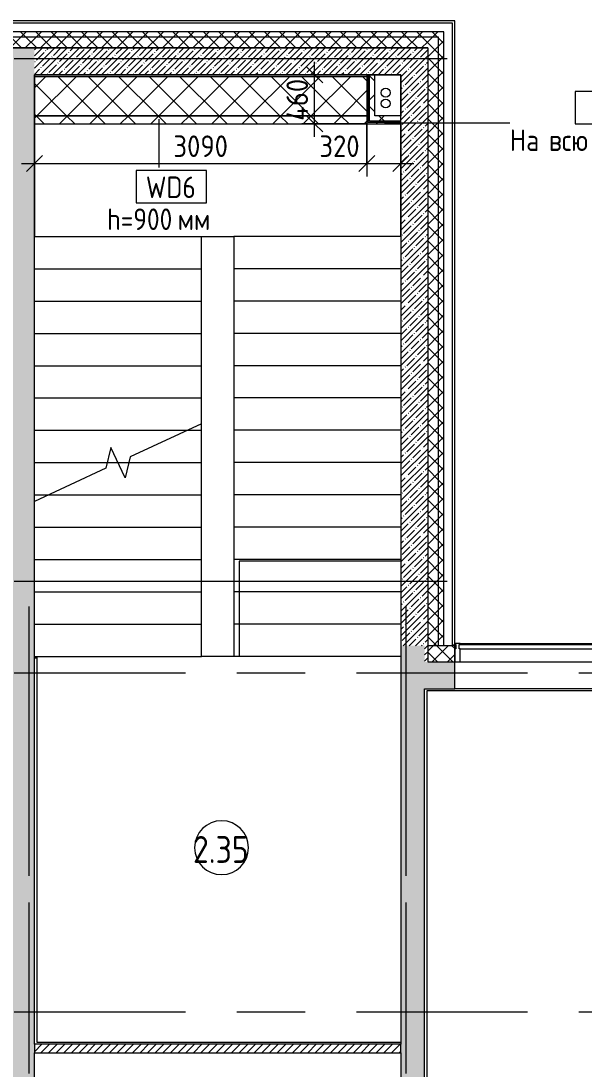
# Model space of a CAD drawing. Header units: millimetres. Extents: x 81037 to 284518, y -8553 to 29000.
# Drawn here: x 89285 to 94510, y 17620 to 27350 of the extents above; entities that cross this region are included whole.
import ezdxf

# ---------------------------------------------------------------- set-up
doc = ezdxf.new("R2010")
doc.units = ezdxf.units.MM
doc.linetypes.add('Осевая', pattern=[3175, 635, -476.25, 1587.5, -476.25])
for name, color, linetype, lineweight in [('A-ANNO-DIMS', 7, 'Continuous', 9), ('A-ANNO-DIMS-100', 7, 'Continuous', 9), ('A-AREA-IDEN', 7, 'Continuous', 9), ('A-DETL', 7, 'Continuous', 9), ('A-GLAZ', 7, 'Continuous', 9), ('A-GLAZ-CWMG', 7, 'Continuous', 9), ('A-WALL', 7, 'Continuous', 9), ('A-WALL-1', 7, 'Continuous', 13), ('A-WALL-IDEN', 7, 'Continuous', 9), ('I-WALL', 7, 'Continuous', 9), ('S-STRS', 7, 'Continuous', 9), ('S-STRS-MBND', 7, 'Continuous', 9), ('Оси', 7, 'Continuous', 9), ('Оси-2', 7, 'Осевая', 9)]:
    doc.layers.add(name, color=color, linetype=linetype, lineweight=lineweight)
for name, color, linetype, lineweight, true_color in [('A-FLOR-1', 7, 'Continuous', 9, 0xaaaaaa), ('A-WALL-2', 7, 'Continuous', 13, 0x008040), ('A-WALL-3', 7, 'Continuous', 9, 0xff80c0), ('I-WALL-2', 7, 'Continuous', 9, 0x008040)]:
    doc.layers.add(name, color=color, linetype=linetype, lineweight=lineweight, true_color=true_color)
doc.styles.add('GOST Common', font='GOST_Common.ttf', dxfattribs={"width": 0.9, "height": 250})
doc.styles.add('GOST Common_1', font='GOST_Common.ttf', dxfattribs={"width": 0.9, "height": 200})
doc.styles.add('ISOCPEUR_1', font='isocpeur.ttf', dxfattribs={"width": 0.9, "height": 200})
doc.dimstyles.new('ISO-2_0_0_9К_Средний_округл2', dxfattribs={"dimscale": 304.8, "dimtxt": 199.196235, "dimasz": 0.492126, "dimexe": 0.393701, "dimexo": 0, "dimgap": 0, "dimtad": 1, "dimdec": 0, "dimrnd": 10, "dimzin": 0, "dimdsep": 46, "dimtxsty": 'ISOCPEUR_1', "dimblk1": 'OBLIQUE', "dimblk2": 'OBLIQUE', "dimsah": 1, "dimcen": 0.09, "dimdle": 0.393701, "dimazin": 0, "dimtfac": 1, "dimtdec": 4, "dimtix": 1, "dimtmove": 0, "dimatfit": 3, "dimfxl": 1, "dimtvp": 1, "dimtolj": 1, "dimtzin": 0, "dimarcsym": 2})
doc.dimstyles.new('ISO-2_0_0_9К_Средний_округл2_1', dxfattribs={"dimscale": 304.8, "dimtxt": 199.196235, "dimasz": 0.492126, "dimexe": 0.393701, "dimexo": 0, "dimgap": 0, "dimtad": 1, "dimdec": 0, "dimrnd": 10, "dimzin": 0, "dimdsep": 46, "dimtxsty": 'ISOCPEUR_1', "dimblk1": 'OBLIQUE', "dimblk2": 'OBLIQUE', "dimsah": 1, "dimcen": 0.09, "dimdle": 0.393701, "dimazin": 0, "dimtfac": 1, "dimtdec": 4, "dimtix": 1, "dimtmove": 1, "dimatfit": 3, "dimfxl": 1, "dimtvp": 1, "dimtolj": 1, "dimtzin": 0, "dimarcsym": 2})
pattern_1 = [(45, (0, 0), (-57.024626, 57.024626), []), (45, (57.025, 0), (-57.024626, 57.024626), [100.806, -20.161, 3.353, -16.808])]
pattern_2 = [(45, (0, 0), (-70.71068, 70.71068), []), (135, (0, 0), (-70.71068, -70.71068), [])]
pattern_3 = [(45, (0, 0), (-141.42136, 141.42136), []), (135, (0, 0), (-141.42136, -141.42136), [])]
pattern_4 = [(45, (31870.86, -7333.7), (-141.42136, 141.42136), []), (135, (31870.86, -7333.7), (-141.42136, -141.42136), [])]

# ---------------------------------------------------------------- blocks, each defined once
blk = doc.blocks.new('Прямоугольный импост - Импост структурный с накладкой - 170мм-22874499-План монтажа стен и перегородок 2 этажа в осях 23_33')
at = {"layer": 'A-GLAZ-CWMG'}
for p, q in [((0, 160), (-50, 160)), ((-50, 160), (-50, 40)), ((0, 40), (0, 160)), ((-50, 40), (-40, 40)), ((-40, 0), (-50, 0)), ((-50, 0), (-50, -10)), ((-40, 40), (-40, 0)), ((-10, 0), (-10, 40)), ((-10, 40), (0, 40)), ((0, 0), (-10, 0)), ((0, -10), (0, 0)), ((-50, -10), (0, -10))]:
    blk.add_line(p, q, dxfattribs=at)
blk = doc.blocks.new('PNS_Панель прямоугольная1 - Нр_Стекло - 40мм-22959730-План монтажа стен и перегородок 2 этажа в осях 23_33')
at = {"layer": 'A-GLAZ'}
for p, q in [((-770, 0), (770, 0)), ((760, 0), (-760, 0)), ((-760, -40), (760, -40))]:
    blk.add_line(p, q, dxfattribs=at)
blk = doc.blocks.new('Прямоугольный импост - Импост структурный с накладкой - 170мм-22855553-План монтажа стен и перегородок 2 этажа в осях 23_33')
at = {"layer": 'A-GLAZ-CWMG'}
for p, q in [((93360, 21570), (94880, 21570)), ((93360, 21400), (94880, 21400))]:
    blk.add_line(p, q, dxfattribs=at)
blk = doc.blocks.new('Зашивка приборов отопления33 - Зашивка приборов отопления-33324347-План монтажа стен и перегородок 2 этажа в осях 23_33')
at = {"layer": 'A-WALL-3'}
h = blk.add_hatch(dxfattribs=at)
h.set_pattern_fill('FP_47', color=256, style=0, pattern_type=2)
h.set_pattern_definition(pattern_4)
h.paths.add_polyline_path([(124365.9, 19136.3), (124365.9, 19498.8), (121280.9, 19498.8), (121280.9, 19136.3), (124236, 19136.3)])
h = blk.add_hatch(dxfattribs=at)
h.set_pattern_fill('FP_47', color=256, style=0, pattern_type=2)
h.set_pattern_definition(pattern_4)
h.paths.add_polyline_path([(122933.4, 19061.3), (124365.9, 19061.3), (124365.9, 19136.3), (121280.9, 19136.3), (121280.9, 19061.3), (122282, 19061.3)])
for p, q in [((124365.9, 19498.8), (121280.9, 19498.8)), ((121280.9, 19136.3), (124365.9, 19136.3)), ((124365.9, 19136.3), (121280.9, 19136.3)), ((121280.9, 19061.3), (124365.9, 19061.3))]:
    blk.add_line(p, q, dxfattribs=at)
blk = doc.blocks.new('Марка_Помещения - Номер-25198446-План монтажа стен и перегородок 2 этажа в осях 23_33')
at = {"layer": 'A-AREA-IDEN'}
for start, end in [(360, 180), (180, 360)]:
    blk.add_arc((0, 0), 2.5, start, end, dxfattribs=at)
blk = doc.blocks.new('М_стена2 - Типоразмер-30678229-План монтажа стен и перегородок 2 этажа в осях 23_33')
at = {"layer": 'A-WALL-IDEN'}
for p, q in [((3.258, 1.523), (-3.273, 1.523)), ((-3.273, 1.523), (-3.273, -1.477)), ((3.258, -1.477), (3.258, 1.523)), ((-3.273, -1.477), (3.258, -1.477))]:
    blk.add_line(p, q, dxfattribs=at)
blk = doc.blocks.new('DIMBLOCK64-План монтажа стен и перегородок 2 этажа в осях 23_33')
at = {"layer": 'A-ANNO-DIMS-100'}
for p, q in [((92495, 26395), (92495, 25906)), ((92495, 26026), (92495, 26395)), ((89410, 26132.1), (89410, 25906)), ((89410, 26026), (89410, 26132.1)), ((89290, 26026), (92495, 26026))]:
    blk.add_line(p, q, dxfattribs=at)
at = {"layer": 'A-ANNO-DIMS-100', "lineweight": 20}
for p, q in [((89410, 26026), (89485, 26101)), ((92495, 26026), (92570, 26101)), ((89410, 26026), (89335, 25951)), ((92495, 26026), (92420, 25951))]:
    blk.add_line(p, q, dxfattribs=at)
at = {"layer": 'A-ANNO-DIMS-100', "color": 0, "insert": (90699.7, 26287.3), "char_height": 200, "width": 606.782, "attachment_point": 1, "line_spacing_factor": 1.149209, "style": 'ISOCPEUR_1'}
blk.add_mtext('3090', dxfattribs=at)
blk = doc.blocks.new('_Oblique')
at = {"color": 0, "linetype": 'ByBlock', "lineweight": -2}
blk.add_line((-0.5, -0.5), (0.5, 0.5), dxfattribs=at)
blk = doc.blocks.new('DIMBLOCK65-План монтажа стен и перегородок 2 этажа в осях 23_33')
at = {"layer": 'A-ANNO-DIMS-100'}
for p, q in [((92495, 26395), (92495, 25906)), ((92495, 26026), (92495, 26395)), ((92810, 26132.1), (92810, 25906)), ((92810, 26026), (92810, 26132.1)), ((92054.4, 26026), (92533.6, 26026)), ((92495, 26026), (92930, 26026)), ((92533.6, 26026), (92652.5, 26026))]:
    blk.add_line(p, q, dxfattribs=at)
at = {"layer": 'A-ANNO-DIMS-100', "lineweight": 20}
for p, q in [((92495, 26026), (92570, 26101)), ((92810, 26026), (92885, 26101)), ((92495, 26026), (92420, 25951)), ((92810, 26026), (92735, 25951))]:
    blk.add_line(p, q, dxfattribs=at)
at = {"layer": 'A-ANNO-DIMS-100', "color": 0, "insert": (92054.4, 26287.3), "char_height": 200, "width": 455.087, "attachment_point": 1, "line_spacing_factor": 1.149209, "style": 'ISOCPEUR_1'}
blk.add_mtext('320', dxfattribs=at)
blk = doc.blocks.new('DIMBLOCK66-План монтажа стен и перегородок 2 этажа в осях 23_33')
at = {"layer": 'A-ANNO-DIMS-100'}
for p, q in [((92010, 26275), (92010, 26970)), ((91903.9, 26850), (92130, 26850)), ((92010, 26850), (91903.9, 26850)), ((92495, 26395), (91890, 26395)), ((92010, 26395), (92495, 26395))]:
    blk.add_line(p, q, dxfattribs=at)
at = {"layer": 'A-ANNO-DIMS-100', "lineweight": 20}
for p, q in [((92010, 26850), (91935, 26925)), ((92010, 26850), (92085, 26775)), ((92010, 26395), (91935, 26470)), ((92010, 26395), (92085, 26320))]:
    blk.add_line(p, q, dxfattribs=at)
at = {"layer": 'A-ANNO-DIMS-100', "color": 0, "insert": (91748.7, 26423.3), "char_height": 200, "width": 478.071, "attachment_point": 1, "rotation": 90, "line_spacing_factor": 1.149209, "style": 'ISOCPEUR_1'}
blk.add_mtext('460', dxfattribs=at)

msp = doc.modelspace()

# ---------------------------------------------------------------- hatches: boundary and pattern name
at = {"layer": 'A-WALL'}
h = msp.add_hatch(dxfattribs=at)
h.set_pattern_fill('FP_1', color=256, style=0, pattern_type=2)
h.set_pattern_definition(pattern_2)
h.paths.add_polyline_path([(93160, 27200), (93160, 27250), (84870.7, 27250), (84870.7, 27200), (93060, 27200)])
h = msp.add_hatch(dxfattribs=at)
h.set_pattern_fill('FP_1', color=256, style=0, pattern_type=2)
h.set_pattern_definition(pattern_2)
h.paths.add_polyline_path([(93160, 21550), (93210, 21550), (93210, 27250), (93160, 27250), (93160, 21558)])
h = msp.add_hatch(dxfattribs=at)
h.set_pattern_fill('FP_1', color=256, style=0, pattern_type=2)
h.set_pattern_definition(pattern_2)
h.paths.add_polyline_path([(93060, 27100), (93060, 27200), (84870.7, 27200), (84870.7, 27100), (92365.1, 27100)])
h = msp.add_hatch(dxfattribs=at)
h.set_pattern_fill('FP_1', color=256, style=0, pattern_type=2)
h.set_pattern_definition(pattern_2)
h.paths.add_polyline_path([(93060, 21550), (93160, 21550), (93160, 27200), (93060, 27200), (93060, 21558)])
h = msp.add_hatch(dxfattribs=at)
h.set_pattern_fill('FP_1', color=256, style=0, pattern_type=2)
h.set_pattern_definition(pattern_2)
h.paths.add_polyline_path([(125080, 21400), (125230, 21400), (125230, 21550), (120150.2, 21550), (120150.2, 21400), (124931.1, 21400)])
h.paths.add_polyline_path([(119069.2, 21400), (119250.2, 21400), (119250.2, 21550), (117900.4, 21550), (117900.4, 21400), (118417.9, 21400)])
h.paths.add_polyline_path([(117000.4, 21400), (117000.4, 21550), (115600.4, 21550), (115600.4, 21400), (116100.4, 21400)])
h.paths.add_polyline_path([(113207.4, 21400), (113300.4, 21400), (113300.4, 21550), (112150, 21550), (112150, 21400), (112556, 21400)])
h.paths.add_polyline_path([(111050, 21400), (111250, 21400), (111250, 21550), (109950.4, 21550), (109950.8, 21400), (110602.1, 21400)])
h.paths.add_polyline_path([(109050.4, 21400), (109050.4, 21550), (107750.4, 21550), (107750.4, 21400), (108648.1, 21400)])
h.paths.add_polyline_path([(106850.4, 21400), (106850.4, 21550), (105550.2, 21550), (105550.2, 21400), (106694.2, 21400)])
h.paths.add_polyline_path([(103250.2, 21400), (103250.2, 21550), (102050, 21550), (102050, 21400), (102786.3, 21400)])
h.paths.add_polyline_path([(100580, 21400), (101150, 21400), (101150, 21550), (96610, 21550), (96610, 21400), (100181, 21400)])
h.paths.add_polyline_path([(93310, 21400), (93310, 21550), (93060, 21550), (93060, 21400)])
at = {"layer": 'I-WALL'}
h = msp.add_hatch(dxfattribs=at)
h.set_pattern_fill('FP_2', color=256, style=0, pattern_type=2)
h.set_pattern_definition(pattern_1)
h.paths.add_polyline_path([(89160, 17270), (89410, 17270), (89410, 27100), (89160, 27100), (89160, 18653.7)])
h = msp.add_hatch(dxfattribs=at)
h.set_pattern_fill('FP_2', color=256, style=0, pattern_type=2)
h.set_pattern_definition(pattern_1)
h.paths.add_polyline_path([(92810, 26850), (92810, 27100), (89410, 27100), (89410, 26850), (92365.1, 26850)])
h = msp.add_hatch(dxfattribs=at)
h.set_pattern_fill('FP_2', color=256, style=0, pattern_type=2)
h.set_pattern_definition(pattern_1)
h.paths.add_polyline_path([(93030, 21400), (93060, 21400), (93060, 27100), (92810, 27100), (92810, 21550), (93030, 21550), (93030, 21522.8)])
h = msp.add_hatch(dxfattribs=at)
h.set_pattern_fill('FP_2', color=256, style=0, pattern_type=2)
h.set_pattern_definition(pattern_1)
h.paths.add_polyline_path([(93000, 13400), (93030, 13400), (93030, 13620), (93000, 13620), (93000, 13628), (93030, 13628), (93030, 21550), (92810, 21550), (92810, 13400)])
h = msp.add_hatch(dxfattribs=at)
h.set_pattern_fill('FP_2', color=256, style=0, pattern_type=2)
h.set_pattern_definition(pattern_1)
h.paths.add_polyline_path([(100257.5, 21150), (100580, 21150), (100580, 21400), (96610, 21400), (96610, 21150), (100245, 21150)])
h.paths.add_polyline_path([(93030, 21150), (93310, 21150), (93310, 21400), (93030, 21400), (93030, 21262)])
h = msp.add_hatch(dxfattribs=at)
h.set_pattern_fill('FP_5', color=256, style=0, pattern_type=2)
h.set_pattern_definition([(45, (0, 0), (-35.35534, 35.35534), [])])
h.paths.add_polyline_path([(92810, 17770), (92810, 17850), (89410, 17850), (89410, 17770), (92365.1, 17770)])
at = {"layer": 'I-WALL-2'}
h = msp.add_hatch(dxfattribs=at)
h.set_pattern_fill('FP_38', color=256, style=0, pattern_type=2)
h.set_pattern_definition(pattern_3)
h.paths.add_polyline_path([(92507.5, 26395), (92507.5, 26850), (92495, 26850), (92495, 26395)])
h = msp.add_hatch(dxfattribs=at)
h.set_pattern_fill('FP_38', color=256, style=0, pattern_type=2)
h.set_pattern_definition(pattern_3)
h.paths.add_polyline_path([(92520, 26407.5), (92520, 26850), (92507.5, 26850), (92507.5, 26407.5)])
h = msp.add_hatch(dxfattribs=at)
h.set_pattern_fill('FP_38', color=256, style=0, pattern_type=2)
h.set_pattern_definition(pattern_3)
h.paths.add_polyline_path([(92570, 26420), (92570, 26850), (92520, 26850), (92520, 26420)])
h = msp.add_hatch(dxfattribs=at)
h.set_pattern_fill('FP_38', color=256, style=0, pattern_type=2)
h.set_pattern_definition(pattern_3)
h.paths.add_polyline_path([(92810, 26420), (92810, 26470), (92570, 26470), (92570, 26420)])
h = msp.add_hatch(dxfattribs=at)
h.set_pattern_fill('FP_38', color=256, style=0, pattern_type=2)
h.set_pattern_definition(pattern_3)
h.paths.add_polyline_path([(92810, 26395), (92810, 26407.5), (92507.5, 26407.5), (92507.5, 26395), (92570, 26395)])
h = msp.add_hatch(dxfattribs=at)
h.set_pattern_fill('FP_38', color=256, style=0, pattern_type=2)
h.set_pattern_definition(pattern_3)
h.paths.add_polyline_path([(92570, 26407.5), (92810, 26407.5), (92810, 26420), (92520, 26420), (92520, 26407.5)])

# ---------------------------------------------------------------- linework, layer by layer
at = {"layer": 'A-DETL'}
for centre in [(92668.9, 26684.1), (92668.9, 26584.1)]:
    msp.add_circle(centre, 41, dxfattribs=at)
at = {"layer": 'A-FLOR-1'}
for p, q in [((92810, 22335), (91310, 22335)), ((91310, 22335), (91310, 21450)), ((89431, 21435), (89410, 21435)), ((89431, 21450), (89431, 17871)), ((92810, 21450), (90960, 21450)), ((93050, 21130), (93050, 13628)), ((95180, 21130), (93050, 21130)), ((95180, 21150), (93310, 21150)), ((89431, 17871), (92810, 17871))]:
    msp.add_line(p, q, dxfattribs=at)
at = {"layer": 'A-WALL'}
for p, q in [((93310, 27350), (84870.7, 27350)), ((93310, 21400), (93310, 27350)), ((89160, 27100), (93060, 27100))]:
    msp.add_line(p, q, dxfattribs=at)
at = {"layer": 'A-WALL-1'}
for p, q in [((93290, 27330), (84870.7, 27330)), ((93210, 27250), (84870.7, 27250)), ((93210, 21550), (93210, 27250)), ((93290, 21550), (93290, 27330)), ((93160, 27200), (84870.7, 27200)), ((93160, 21550), (93160, 27200)), ((93060, 27100), (93060, 21400)), ((92810, 21550), (92810, 21150)), ((93310, 21550), (93060, 21550)), ((93290, 21558), (93310, 21558)), ((93310, 21553), (93290, 21553)), ((93060, 21400), (93310, 21400)), ((89410, 17850), (89410, 17770)), ((92810, 17770), (92810, 17850))]:
    msp.add_line(p, q, dxfattribs=at)
at = {"layer": 'A-WALL-2'}
for p, q in [((92507.5, 26407.5), (92507.5, 26850)), ((92520, 26420), (92520, 26850)), ((92810, 26395), (92810, 26470)), ((92810, 26407.5), (92507.5, 26407.5)), ((92810, 26420), (92520, 26420))]:
    msp.add_line(p, q, dxfattribs=at)
at = {"layer": 'A-WALL-IDEN'}
for p, q in [((90563.5, 26438.5), (90563.5, 25990.6)), ((92659.1, 26404), (93821, 26404))]:
    msp.add_line(p, q, dxfattribs=at)
at = {"layer": 'I-WALL'}
for p, q in [((93060, 27100), (89160, 27100)), ((89410, 17850), (89410, 26850)), ((89410, 26850), (92810, 26850)), ((92810, 26850), (92810, 26470)), ((92810, 26395), (92810, 17850)), ((93310, 21150), (93310, 21400)), ((93030, 13628), (93030, 21150)), ((93030, 21150), (93310, 21150)), ((92810, 17850), (89410, 17850)), ((89410, 17270), (89410, 17770)), ((89410, 17770), (92810, 17770)), ((92810, 17770), (92810, 17270))]:
    msp.add_line(p, q, dxfattribs=at)
at = {"layer": 'I-WALL-2'}
for p, q in [((92495, 26850), (92495, 26395)), ((92570, 26470), (92570, 26850)), ((92810, 26470), (92570, 26470)), ((92495, 26395), (92810, 26395))]:
    msp.add_line(p, q, dxfattribs=at)
at = {"layer": 'S-STRS'}
for p, q in [((89410, 25350), (90960, 25350)), ((89410, 25350), (90960, 25350)), ((90960, 25350), (91260, 25350)), ((90960, 25050), (90960, 25350)), ((92810, 25350), (91260, 25350)), ((91260, 25350), (91260, 25050)), ((92810, 25350), (91260, 25350)), ((89410, 25050), (90960, 25050)), ((89410, 25050), (90960, 25050)), ((90960, 24750), (90960, 25050)), ((91260, 25050), (91260, 24750)), ((92810, 25050), (91260, 25050)), ((92810, 25050), (91260, 25050)), ((89410, 24750), (90960, 24750)), ((89410, 24750), (90960, 24750)), ((90960, 24450), (90960, 24750)), ((91260, 24750), (91260, 24450)), ((92810, 24750), (91260, 24750)), ((92810, 24750), (91260, 24750)), ((89410, 24450), (90960, 24450)), ((89410, 24450), (90960, 24450)), ((90960, 24150), (90960, 24450)), ((91260, 24450), (91260, 24150)), ((92810, 24450), (91260, 24450)), ((92810, 24450), (91260, 24450)), ((89410, 24150), (90960, 24150)), ((89410, 24150), (90960, 24150)), ((90960, 23850), (90960, 24150)), ((91260, 24150), (91260, 23850)), ((92810, 24150), (91260, 24150)), ((92810, 24150), (91260, 24150)), ((89410, 23850), (90960, 23850)), ((89410, 23850), (90960, 23850)), ((90960, 23611.4), (90960, 23850)), ((91260, 23850), (91260, 23550)), ((92810, 23850), (91260, 23850)), ((92810, 23850), (91260, 23850)), ((89410, 23550), (90828.4, 23550)), ((89410, 23550), (90828.4, 23550)), ((90828.4, 23550), (90960, 23550)), ((90828.4, 23550), (90960, 23550)), ((90960, 23550), (90960, 23611.4)), ((90960, 23250), (90960, 23550)), ((91260, 23550), (91260, 23250)), ((92810, 23550), (91260, 23550)), ((92810, 23550), (91260, 23550)), ((89410, 23250), (90084.6, 23250)), ((89410, 23250), (90084.6, 23250)), ((90084.6, 23250), (90185, 23250)), ((90084.6, 23250), (90185, 23250)), ((90185, 23250), (90285.4, 23250)), ((90185, 23250), (90285.4, 23250)), ((90285.4, 23250), (90960, 23250)), ((90285.4, 23250), (90960, 23250)), ((90960, 22950), (90960, 23250)), ((91260, 23250), (91260, 22950)), ((92810, 23250), (91260, 23250)), ((92810, 23250), (91260, 23250)), ((89410, 22950), (89541.6, 22950)), ((89410, 22950), (89541.6, 22950)), ((89541.6, 22950), (90960, 22950)), ((89541.6, 22950), (90960, 22950)), ((90960, 22650), (90960, 22950)), ((91260, 22950), (91260, 22650)), ((92810, 22950), (91260, 22950)), ((92810, 22950), (91260, 22950)), ((89410, 22650), (90960, 22650)), ((89410, 22650), (90960, 22650)), ((90960, 22350), (90960, 22650)), ((91260, 22650), (91260, 22350)), ((92810, 22650), (91260, 22650)), ((92810, 22650), (91260, 22650)), ((89410, 22350), (90960, 22350)), ((89410, 22350), (90960, 22350)), ((90960, 22050), (90960, 22350)), ((92810, 22350), (91260, 22350)), ((89410, 22050), (90960, 22050)), ((89410, 22050), (90960, 22050)), ((90960, 21750), (90960, 22050)), ((89410, 21750), (90960, 21750)), ((89410, 21750), (90960, 21750)), ((90960, 21450), (90960, 21750)), ((89410, 21450), (90960, 21450)), ((89410, 21450), (90960, 21450))]:
    msp.add_line(p, q, dxfattribs=at)
at = {"layer": 'S-STRS-MBND'}
for p, q in [((89410, 26850), (89410, 25350)), ((92810, 26850), (89410, 26850)), ((92810, 25350), (92810, 26850)), ((89410, 25350), (90960, 25350)), ((89410, 23550), (89410, 25350)), ((89410, 25350), (90960, 25350)), ((90960, 25350), (91260, 25350)), ((90960, 23611.4), (90960, 25350)), ((92810, 25350), (91260, 25350)), ((91260, 25350), (91260, 21450)), ((92810, 25350), (91260, 25350)), ((92810, 25350), (92810, 21450)), ((89410, 25050), (90960, 25050)), ((89410, 25050), (90960, 25050)), ((92810, 25050), (91260, 25050)), ((92810, 25050), (91260, 25050)), ((89410, 24750), (90960, 24750)), ((89410, 24750), (90960, 24750)), ((92810, 24750), (91260, 24750)), ((92810, 24750), (91260, 24750)), ((89410, 24450), (90960, 24450)), ((89410, 24450), (90960, 24450)), ((92810, 24450), (91260, 24450)), ((92810, 24450), (91260, 24450)), ((89410, 24150), (90960, 24150)), ((89410, 24150), (90960, 24150)), ((92810, 24150), (91260, 24150)), ((92810, 24150), (91260, 24150)), ((89410, 23850), (90960, 23850)), ((89410, 23850), (90960, 23850)), ((92810, 23850), (91260, 23850)), ((92810, 23850), (91260, 23850)), ((89410, 23550), (90828.4, 23550)), ((89410, 23550), (90828.4, 23550)), ((90960, 23611.4), (90298.3, 23302.8)), ((92810, 23550), (91260, 23550)), ((92810, 23550), (91260, 23550)), ((90119, 23391.6), (90071.7, 23197.2)), ((90251, 23108.4), (90119, 23391.6)), ((90298.3, 23302.8), (90251, 23108.4)), ((89410, 23250), (90084.6, 23250)), ((89410, 23250), (90084.6, 23250)), ((90071.7, 23197.2), (89410, 22888.6)), ((90185, 23250), (90285.4, 23250)), ((90185, 23250), (90285.4, 23250)), ((92810, 23250), (91260, 23250)), ((92810, 23250), (91260, 23250)), ((89410, 22950), (89541.6, 22950)), ((89410, 22950), (89541.6, 22950)), ((92810, 22950), (91260, 22950)), ((92810, 22950), (91260, 22950)), ((92810, 22650), (91260, 22650)), ((92810, 22650), (91260, 22650)), ((92810, 22350), (91260, 22350)), ((92810, 22350), (91260, 22350)), ((92810, 22050), (91260, 22050)), ((92810, 22050), (91260, 22050)), ((92810, 21750), (91260, 21750)), ((92810, 21750), (91260, 21750)), ((92810, 21450), (91260, 21450))]:
    msp.add_line(p, q, dxfattribs=at)
at = {"layer": 'Оси'}
for p, q in [((90740, 27000), (93240, 27000)), ((90740, 22150), (93240, 22150)), ((89360, 19415.1), (89360, 21915.1)), ((92860, 19415.1), (92860, 21915.1))]:
    msp.add_line(p, q, dxfattribs=at)
at = {"layer": 'Оси-2'}
for p, q in [((84936.7, 27000), (90740, 27000)), ((84936.7, 22150), (90740, 22150)), ((84936.7, 21300), (122580, 21300)), ((89360, 593.7), (89360, 19415.1)), ((92860, 593.7), (92860, 19415.1)), ((84936.7, 18150), (122760, 18150))]:
    msp.add_line(p, q, dxfattribs=at)

# ---------------------------------------------------------------- block references
at = {"layer": 'A-AREA-IDEN', "xscale": 99.99999999999993, "yscale": 99.99999999999993, "zscale": 99.99999999999993}
msp.add_blockref('Марка_Помещения - Номер-25198446-План монтажа стен и перегородок 2 этажа в осях 23_33', (91146.8, 19675.1), dxfattribs=at)
at = {"layer": 'A-GLAZ'}
msp.add_blockref('PNS_Панель прямоугольная1 - Нр_Стекло - 40мм-22959730-План монтажа стен и перегородок 2 этажа в осях 23_33', (94120, 21560), dxfattribs=at)
at = {"layer": 'A-GLAZ-CWMG', "rotation": 180}
msp.add_blockref('Прямоугольный импост - Импост структурный с накладкой - 170мм-22874499-План монтажа стен и перегородок 2 этажа в осях 23_33', (93310, 21560), dxfattribs=at)
at = {"layer": 'A-GLAZ-CWMG'}
msp.add_blockref('Прямоугольный импост - Импост структурный с накладкой - 170мм-22855553-План монтажа стен и перегородок 2 этажа в осях 23_33', (0, 0), dxfattribs=at)
at = {"layer": 'A-WALL-3'}
msp.add_blockref('Зашивка приборов отопления33 - Зашивка приборов отопления-33324347-План монтажа стен и перегородок 2 этажа в осях 23_33', (-31870.9, 7333.7), dxfattribs=at)
at = {"layer": 'A-WALL-IDEN', "xscale": 99.99999999999993, "yscale": 99.99999999999993, "zscale": 99.99999999999993}
for p in [(94756.2, 26542), (90680.1, 25808.2)]:
    msp.add_blockref('М_стена2 - Типоразмер-30678229-План монтажа стен и перегородок 2 этажа в осях 23_33', p, dxfattribs=at)

# ---------------------------------------------------------------- texts
at = {"layer": 'A-AREA-IDEN', "insert": (90881.1, 19783.7), "char_height": 250, "width": 663.797, "attachment_point": 1, "style": 'GOST Common'}
msp.add_mtext('2.35', dxfattribs=at)
at = {"layer": 'A-WALL-IDEN', "char_height": 200, "attachment_point": 1, "style": 'GOST Common_1'}
for s, insert, width in [('На', (93821, 26343.1), 360.759), ('\\fGOST Common|b0|i0|c204|p34|;\\W.9; ', (94118.7, 26343.1), 79.367), ('всю', (94184.2, 26343.1), 476.202), ('WD6', (90443.6, 25906.2), 584.43), ('h=900', (90084.2, 25609.3), 793.671), ('мм', (90739.1, 25609.3), 360.759)]:
    msp.add_mtext(s, dxfattribs=dict(at, insert=insert, width=width))

# ---------------------------------------------------------------- dimensions: what is measured, and where the dimension line sits
at = {"layer": 'A-ANNO-DIMS'}
dim = msp.add_linear_dim(base=(92010, 26850), p1=(92495, 26395), p2=(91903.9, 26850), angle=90, dimstyle='ISO-2_0_0_9К_Средний_округл2', override={"dimpost": '<>', "dimfxl": 745.912229}, dxfattribs=at)
dim.commit()
dim.dimension.update_dxf_attribs({"geometry": 'DIMBLOCK66-План монтажа стен и перегородок 2 этажа в осях 23_33', "text_midpoint": (91910, 26622.5)})
dim = msp.add_linear_dim(base=(92495, 26026), p1=(89410, 26132.1), p2=(92495, 26395), dimstyle='ISO-2_0_0_9К_Средний_округл2', override={"dimpost": '<>', "dimfxl": 3096.185847}, dxfattribs=at)
dim.commit()
dim.dimension.update_dxf_attribs({"geometry": 'DIMBLOCK64-План монтажа стен и перегородок 2 этажа в осях 23_33', "text_midpoint": (90952.5, 26126)})
dim = msp.add_linear_dim(base=(92810, 26026), p1=(92495, 26395), p2=(92810, 26132.1), dimstyle='ISO-2_0_0_9К_Средний_округл2_1', override={"dimpost": '<>', "dimfxl": 410.325238}, dxfattribs=at)
dim.commit()
dim.dimension.update_dxf_attribs({"geometry": 'DIMBLOCK65-План монтажа стен и перегородок 2 этажа в осях 23_33', "text_midpoint": (92281.9, 26153.9), "dimtype": 160})

doc.saveas('drawing.dxf')
